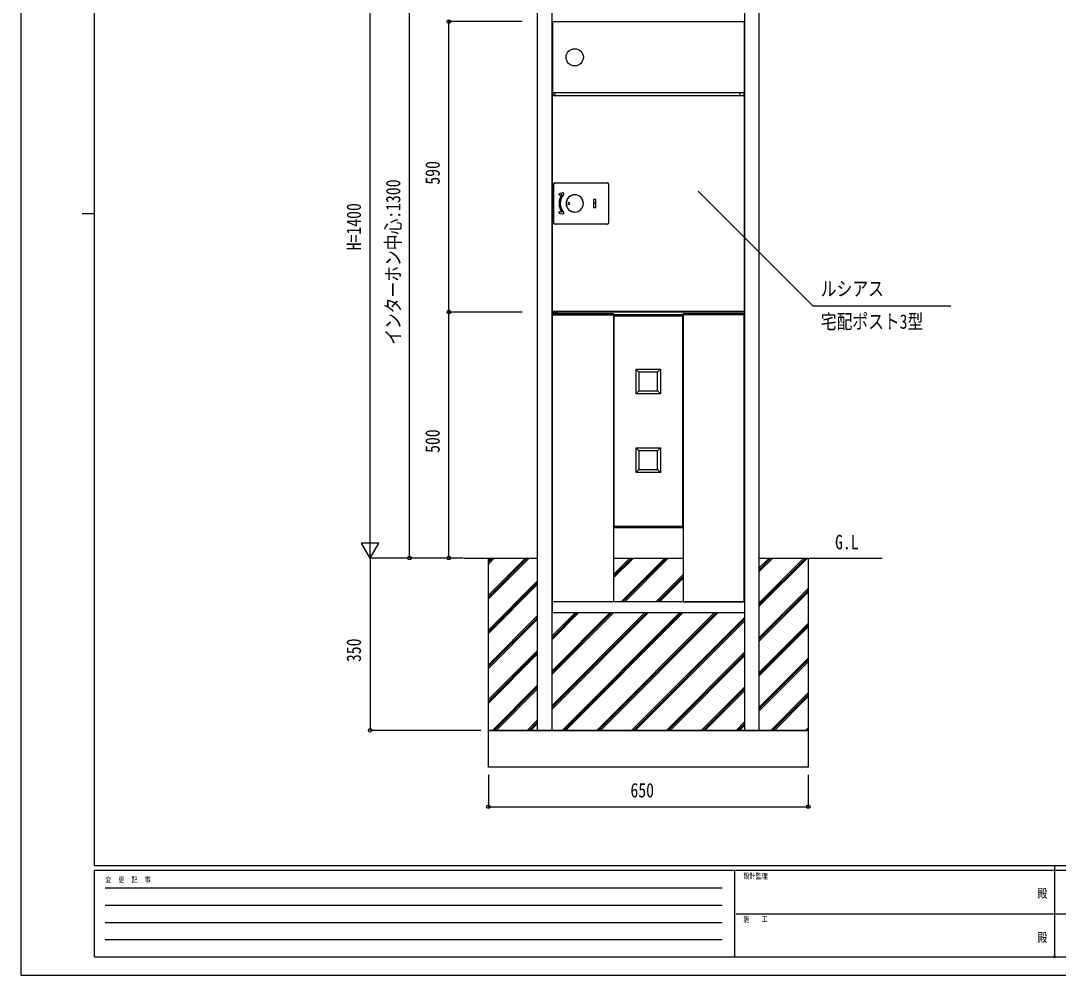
# Model space of a CAD drawing. Units: millimetres, scale not verified. Extents: x -2102 to 2102, y -1485 to 1485.
# Drawn here: x -2102 to 5, y -1485 to 454 of the extents above; entities that cross this region are included whole.
import ezdxf
from ezdxf.enums import TextEntityAlignment as Align

# ---------------------------------------------------------------- set-up
doc = ezdxf.new("R2010")
doc.units = ezdxf.units.MM
doc.header["$LTSCALE"] = 8
doc.header["$PDMODE"] = 32
doc.header["$PDSIZE"] = 4
for name, color, linetype in [('0-1_USER1', 3, 'Continuous'), ('0-3_YKK_A1', 4, 'Continuous'), ('0-4_YKK_D', 6, 'Continuous'), ('0-5_YKK_ZWAK', 7, 'Continuous')]:
    doc.layers.add(name, color=color, linetype=linetype)
doc.styles.add('ＭＳ ゴシック', font='')
doc.styles.get('ＭＳ ゴシック').set_extended_font_data('MS Gothic')

msp = doc.modelspace()

# ---------------------------------------------------------------- linework, layer by layer
at = {"layer": '0-3_YKK_A1'}
for p, q in [((-1022.491, 451.7), (-1022.491, 452.5)), ((-1022.484, 451.7), (-1022.491, 451.7)), ((-1022.491, 450.9), (-1022.491, 451.6)), ((-1022.491, 450.9), (-1022.491, 439.4)), ((-1021.991, 451.4), (-1021.905, 451.4)), ((-1021.905, 451.5), (-1021.905, 308.5)), ((-1021.105, 451.5), (-1021.905, 451.5)), ((-1021.491, 452.4), (-1021.691, 452.4)), ((-1021.491, 451.6), (-1021.691, 451.6)), ((-1021.691, 451.5), (-1021.691, 451.6)), ((-1021.491, 451.6), (-1021.491, 451.5)), ((-1021.105, 451.7), (-1021.105, 452.5)), ((-1021.105, 451.7), (-1021.105, 451.5)), ((-633.291, 451.7), (-633.291, 452.5)), ((-632.991, 452.5), (-633.291, 452.5)), ((-633.291, 451.7), (-633.291, 451.5)), ((-632.991, 451.7), (-633.291, 451.7)), ((-632.491, 451.5), (-633.291, 451.5)), ((-632.991, 452.5), (-632.491, 452.5)), ((-632.491, 451.7), (-632.991, 451.7)), ((-632.497, 451.7), (-632.491, 451.6)), ((-632.491, 452.5), (-632.491, 451.7)), ((-632.491, 451.6), (-632.491, 451.5)), ((-1022.491, 307.5), (-1022.491, 308.3)), ((-1022.491, 308.3), (-1021.691, 308.3)), ((-1021.691, 307.5), (-1022.491, 307.5)), ((-1021.991, 301.7), (-1022.491, 301.7)), ((-1021.691, 301.5), (-1022.491, 301.5)), ((-1022.491, 301.5), (-1022.491, -135.4)), ((-1021.991, 302.5), (-1021.691, 302.5)), ((-1021.991, 301.7), (-1021.691, 301.7)), ((-1021.105, 308.5), (-1021.905, 308.5)), ((-1021.691, 308.5), (-1021.691, 302.5)), ((-1021.691, 302.5), (-633.291, 302.5)), ((-1021.691, 301.7), (-1021.691, 302.5)), ((-1021.691, 301.7), (-1021.691, 301.5)), ((-1021.105, 308.3), (-1021.105, 308.5)), ((-1021.105, 308.3), (-1021.105, 307.5)), ((-633.291, 307.5), (-1021.105, 307.5)), ((-1016.791, 302.5), (-1016.791, 307.5)), ((-641.691, 307.5), (-641.691, 302.5)), ((-633.291, 308.3), (-633.291, 308.5)), ((-633.291, 308.3), (-633.291, 307.5)), ((-632.991, 308.3), (-633.291, 308.3)), ((-632.991, 307.5), (-633.291, 307.5)), ((-633.291, 307.5), (-633.291, 302.5)), ((-633.291, 301.7), (-633.291, 302.5)), ((-632.991, 302.5), (-633.291, 302.5)), ((-633.291, 301.7), (-633.291, 301.5)), ((-632.991, 301.7), (-633.291, 301.7)), ((-632.491, 301.5), (-633.291, 301.5)), ((-632.991, 308.3), (-632.491, 308.3)), ((-632.991, 302.5), (-632.491, 302.5)), ((-632.491, 301.7), (-632.991, 301.7)), ((-632.491, 302.5), (-632.491, 301.7)), ((-1019.491, 43.092), (-1019.491, 123.108)), ((-1017.498, 125.1), (-910.483, 125.1)), ((-908.491, 123.108), (-908.491, 43.092)), ((-1001.513, 104.298), (-1008.305, 102.605)), ((-1007.7, 100.179), (-1003.731, 101.168)), ((-938.991, 90.85), (-938.991, 75.35)), ((-934.491, 91.35), (-938.491, 91.35)), ((-933.991, 75.35), (-933.991, 90.85)), ((-1008.305, 63.595), (-1001.513, 61.902)), ((-1003.731, 65.032), (-1007.7, 66.021)), ((-977.476, 65.607), (-976.991, 65.6)), ((-933.991, 83.1), (-938.991, 83.1)), ((-938.491, 74.85), (-934.491, 74.85)), ((-910.483, 41.1), (-1017.498, 41.1)), ((-1021.691, -135.4), (-1022.491, -135.4)), ((-1021.991, -136.4), (-1022.491, -136.4)), ((-1022.478, -143.288), (-1022.409, -142.171)), ((-1022.409, -142.171), (-1022.407, -142.128)), ((-1021.991, -135.6), (-1021.691, -135.6)), ((-1021.991, -136.4), (-1021.691, -136.4)), ((-1021.991, -143.5), (-897.991, -143.5)), ((-1021.991, -726), (-1021.991, -143.5)), ((-1021.691, -135.6), (-1021.691, -135.4)), ((-1021.691, -135.6), (-1021.691, -136.4)), ((-633.291, -136.4), (-1021.691, -136.4)), ((-1021.691, -136.4), (-1021.691, -137.5)), ((-1021.691, -137.5), (-1020.891, -137.5)), ((-1021.415, -141.189), (-1021.417, -141.232)), ((-1020.891, -137.5), (-1011.391, -137.5)), ((-1010.791, -137.5), (-1011.391, -137.5)), ((-1010.891, -137), (-1010.891, -136.4)), ((-1010.791, -136.7), (-1010.891, -136.7)), ((-1010.791, -136.7), (-1010.791, -136.4)), ((-1010.791, -137.5), (-1010.791, -136.7)), ((-641.691, -137.5), (-1010.791, -137.5)), ((-898.564, -141.232), (-898.566, -141.189)), ((-897.575, -142.128), (-897.572, -142.171)), ((-897.572, -142.171), (-897.504, -143.288)), ((-757.477, -143.288), (-757.408, -142.171)), ((-757.408, -142.171), (-757.406, -142.128)), ((-756.414, -141.189), (-756.416, -141.232)), ((-641.691, -136.4), (-641.691, -136.7)), ((-641.691, -136.7), (-641.691, -137.5)), ((-641.591, -136.7), (-641.691, -136.7)), ((-641.091, -137.5), (-641.691, -137.5)), ((-641.591, -137), (-641.591, -136.4)), ((-634.091, -137.5), (-641.091, -137.5)), ((-633.563, -141.232), (-633.566, -141.189)), ((-633.291, -135.6), (-633.291, -135.4)), ((-633.291, -135.6), (-633.291, -136.4)), ((-632.991, -135.6), (-633.291, -135.6)), ((-632.991, -136.4), (-633.291, -136.4)), ((-632.991, -135.6), (-632.491, -135.6)), ((-632.491, -136.4), (-632.991, -136.4)), ((-632.574, -142.128), (-632.571, -142.171)), ((-632.571, -142.171), (-632.503, -143.288)), ((-632.491, -135.6), (-632.491, -136.4)), ((-852.491, -253.5), (-846.491, -259.5)), ((-808.491, -259.5), (-802.491, -253.5)), ((-846.491, -297.5), (-852.491, -303.5)), ((-808.491, -297.5), (-802.491, -303.5)), ((-852.491, -413.5), (-846.491, -419.5)), ((-808.491, -419.5), (-802.491, -413.5)), ((-846.491, -457.5), (-852.491, -463.5)), ((-808.491, -457.5), (-802.491, -463.5)), ((-1202.491, -637.5), (-1052.991, -637.5)), ((-1152.49, -642.253), (-1147.737, -637.5)), ((-1152.49, -712.963), (-1077.027, -637.5)), ((-1152.49, -645.878), (-1144.112, -637.5)), ((-1152.49, -716.588), (-1073.402, -637.5)), ((-1152.49, -649.503), (-1140.487, -637.5)), ((-1152.49, -720.213), (-1069.777, -637.5)), ((-1022.991, -637.5), (-1021.991, -637.5)), ((-1022.991, -654.175), (-1021.991, -653.175)), ((-897.991, -670.596), (-864.895, -637.5)), ((-897.991, -674.221), (-861.27, -637.5)), ((-897.991, -677.846), (-857.645, -637.5)), ((-897.991, -637.5), (-756.991, -637.5)), ((-882.684, -726), (-794.184, -637.5)), ((-879.059, -726), (-790.559, -637.5)), ((-875.434, -726), (-786.934, -637.5)), ((-632.991, -637.5), (-631.991, -637.5)), ((-601.991, -637.5), (-352.491, -637.5)), ((-601.991, -657.439), (-582.052, -637.5)), ((-601.991, -728.149), (-511.341, -637.5)), ((-601.991, -661.064), (-578.427, -637.5)), ((-601.991, -731.774), (-507.716, -637.5)), ((-601.991, -664.689), (-574.802, -637.5)), ((-601.991, -735.399), (-504.091, -637.5)), ((-1022.991, -657.8), (-1021.991, -656.8)), ((-1022.991, -661.425), (-1021.991, -660.425)), ((-811.973, -726), (-756.991, -671.017)), ((-1152.49, -783.674), (-1052.991, -684.175)), ((-1152.49, -787.299), (-1052.991, -687.8)), ((-1152.49, -790.924), (-1052.991, -691.425)), ((-808.348, -726), (-756.991, -674.642)), ((-804.723, -726), (-756.991, -678.267)), ((-632.991, -688.439), (-631.991, -687.439)), ((-632.991, -692.064), (-631.991, -691.064)), ((-632.991, -695.689), (-631.991, -694.689)), ((-601.991, -798.86), (-502.49, -699.36)), ((-601.991, -802.485), (-502.49, -702.985)), ((-601.991, -806.11), (-502.49, -706.61)), ((-1022.991, -724.885), (-1021.991, -723.885)), ((-631.991, -726), (-1022.991, -726)), ((-1022.991, -726), (-1022.991, -749)), ((-897.991, -726), (-1021.991, -726)), ((-756.991, -726), (-632.991, -726)), ((-631.991, -726), (-631.991, -749)), ((-1152.49, -854.385), (-1052.991, -754.885)), ((-1152.49, -858.01), (-1052.991, -758.51)), ((-631.991, -749), (-1022.991, -749)), ((-1022.991, -795.596), (-976.395, -749)), ((-1022.991, -866.307), (-905.684, -749)), ((-1022.991, -937.017), (-834.973, -749)), ((-1022.991, -799.221), (-972.77, -749)), ((-1022.991, -869.932), (-902.059, -749)), ((-1022.991, -940.642), (-831.348, -749)), ((-1022.991, -802.846), (-969.145, -749)), ((-1022.991, -873.557), (-898.434, -749)), ((-1022.991, -944.267), (-827.723, -749)), ((-1002.763, -987.5), (-764.263, -749)), ((-999.138, -987.5), (-760.638, -749)), ((-995.513, -987.5), (-757.013, -749)), ((-932.052, -987.5), (-693.552, -749)), ((-928.427, -987.5), (-689.927, -749)), ((-924.802, -987.5), (-686.302, -749)), ((-861.341, -987.5), (-631.991, -758.149)), ((-1152.49, -861.635), (-1052.991, -762.135)), ((-857.716, -987.5), (-631.991, -761.774)), ((-854.091, -987.5), (-631.991, -765.399)), ((-601.991, -869.571), (-502.49, -770.07)), ((-601.991, -873.196), (-502.49, -773.695)), ((-601.991, -876.821), (-502.49, -777.32)), ((-1152.49, -925.095), (-1052.991, -825.596)), ((-1152.49, -928.72), (-1052.991, -829.221)), ((-1152.49, -932.345), (-1052.991, -832.846)), ((-790.631, -987.5), (-631.991, -828.86)), ((-787.006, -987.5), (-631.991, -832.485)), ((-783.381, -987.5), (-631.991, -836.11)), ((-601.991, -940.281), (-502.49, -840.781)), ((-601.991, -943.906), (-502.49, -844.406)), ((-601.991, -947.531), (-502.49, -848.031)), ((-1144.184, -987.5), (-1052.991, -896.307)), ((-1140.559, -987.5), (-1052.991, -899.932)), ((-1136.934, -987.5), (-1052.991, -903.557)), ((-719.92, -987.5), (-631.991, -899.571)), ((-716.295, -987.5), (-631.991, -903.196)), ((-712.67, -987.5), (-631.991, -906.821)), ((-578.499, -987.5), (-502.49, -911.492)), ((-574.874, -987.5), (-502.49, -915.117)), ((-571.249, -987.5), (-502.49, -918.742)), ((-1073.473, -987.5), (-1052.991, -967.017)), ((-1069.848, -987.5), (-1052.991, -970.642)), ((-1066.223, -987.5), (-1052.991, -974.267)), ((-649.209, -987.5), (-631.991, -970.281)), ((-645.584, -987.5), (-631.991, -973.906)), ((-641.959, -987.5), (-631.991, -977.531)), ((-507.788, -987.5), (-502.49, -982.202)), ((-504.163, -987.5), (-502.49, -985.827))]:
    msp.add_line(p, q, dxfattribs=at)
for points in [[(-1052.991, 757.5), (-1052.991, -987.5), (-1022.991, -987.5), (-1022.991, 757.5)], [(-631.991, 757.5), (-631.991, -987.5), (-601.991, -987.5), (-601.991, 757.5)], [(-1022.491, 452.5), (-1021.491, 452.5), (-1021.105, 452.5), (-633.291, 452.5)], [(-1021.105, 452.4), (-1021.491, 452.4), (-1021.491, 451.6)], [(-632.491, 451.5), (-632.491, 308.5), (-633.291, 308.5)], [(-1021.905, 437.4), (-1022.491, 437.4), (-1022.491, 439.4)], [(-1021.905, 308.5), (-1022.491, 308.5), (-1022.491, 437.4)], [(-1022.491, 301.7), (-1022.491, 302.5), (-1021.991, 302.5)], [(-632.491, 301.5), (-632.491, -135.4), (-633.291, -135.4)], [(-632.491, 308.3), (-632.491, 307.5), (-632.991, 307.5)], [(-977.471, 100.564), (-980.814, 100.138), (-982.715, 99.416)], [(-982.817, 66.823), (-980.814, 66.062), (-977.471, 65.636)], [(-1022.491, -136.4), (-1022.491, -135.6), (-1021.991, -135.6)], [(-897.703, -143.5), (-898.502, -143.5), (-1021.479, -143.5), (-1022.278, -143.5)], [(-1021.417, -141.232), (-1006.061, -141.149), (-990.704, -141.09), (-975.347, -141.055), (-959.991, -141.043), (-944.634, -141.055), (-929.277, -141.09), (-913.92, -141.149), (-898.564, -141.232)], [(-897.991, -143.5), (-897.991, -637.5), (-897.991, -726)], [(-632.702, -143.5), (-633.501, -143.5), (-756.479, -143.5), (-757.277, -143.5)], [(-632.99, -143.5), (-756.991, -143.5), (-756.991, -637.5), (-756.991, -726)], [(-756.416, -141.232), (-741.06, -141.149), (-725.703, -141.09), (-710.346, -141.055), (-694.99, -141.043), (-679.633, -141.055), (-664.276, -141.09), (-648.919, -141.149), (-633.563, -141.232)], [(-633.291, -136.4), (-633.291, -137.5), (-634.091, -137.5)], [(-632.991, -726), (-632.991, -637.5), (-632.99, -143.5)], [(-601.991, -637.5), (-502.49, -637.5), (-502.49, -987.5), (-1152.49, -987.5), (-1152.49, -637.5), (-1052.991, -637.5)]]:
    msp.add_lwpolyline(points, dxfattribs=at)
for points in [[(-756.991, -143.5), (-897.991, -143.5), (-897.991, -145.5), (-756.991, -145.5)], [(-757.491, -145.5), (-897.491, -145.5), (-897.491, -573.5), (-757.491, -573.5)], [(-852.491, -253.5), (-802.491, -253.5), (-802.491, -303.5), (-852.491, -303.5)], [(-846.491, -297.5), (-808.491, -297.5), (-808.491, -259.5), (-846.491, -259.5)], [(-852.491, -413.5), (-802.491, -413.5), (-802.491, -463.5), (-852.491, -463.5)], [(-846.491, -457.5), (-808.491, -457.5), (-808.491, -419.5), (-846.491, -419.5)], [(-756.991, -573.5), (-897.991, -573.5), (-897.991, -575.5), (-756.991, -575.5)], [(-1152.49, -987.5), (-502.49, -987.5), (-502.49, -1062.5), (-1152.49, -1062.5)]]:
    msp.add_lwpolyline(points, close=True, dxfattribs=at)
msp.add_circle((-976.991, 380), 17.5, dxfattribs=at)
for centre, radius, start, end in [((-1021.691, 451.6), 0.8, 90, 180), ((-1021.991, 450.9), 0.5, 90, 180), ((-1020.491, 439.4), 2, 180, 224.99409), ((-1017.501, 123.11), 1.99, 89.92772, 180.07228), ((-910.48, 123.11), 1.99, 359.92772, 90.07228), ((-1008.002, 101.392), 1.25, 104, 180), ((-1008.002, 101.392), 1.25, 180, 284), ((-976.991, 83.1), 31.75, 146.31167, 180), ((-976.991, 83.1), 29.25, 141.02124, 180), ((-1003.658, 100.877), 0.3, 326.31167, 104), ((-1001.089, 102.6), 1.75, 0, 104), ((-1001.089, 102.6), 1.75, 321.02124, 0), ((-976.991, 83.1), 17.65, 0, 180), ((-976.991, 83.1), 17.5, 90, 255.45427), ((-976.972, 83.1), 17.296, 91.877, 268.123), ((-988.991, 83.1), 1.75, 90, 270), ((-988.991, 83.1), 1.75, 270, 90), ((-976.991, 83.1), 17.5, 270, 90), ((-938.491, 90.85), 0.5, 90, 180), ((-934.491, 90.85), 0.5, 0, 90), ((-1008.002, 64.808), 1.25, 76, 180), ((-1008.002, 64.808), 1.25, 180, 256), ((-976.991, 83.1), 31.75, 180, 213.68833), ((-976.991, 83.1), 29.25, 180, 218.97876), ((-1003.658, 65.323), 0.3, 256, 33.68833), ((-1001.089, 63.6), 1.75, 256, 0), ((-1001.089, 63.6), 1.75, 0, 38.97876), ((-976.991, 83.1), 17.65, 180, 0), ((-938.491, 75.35), 0.5, 180, 270), ((-934.491, 75.35), 0.5, 270, 0), ((-1017.501, 43.09), 1.99, 179.92772, 270.07228), ((-910.48, 43.09), 1.99, 269.92772, 0.07228), ((-1022.278, -143.3), 0.2, 176.5, 270), ((-1021.411, -142.232), 1, 90.3518, 176.49989), ((-1021.408, -142.189), 1, 90.35194, 176.5), ((-959.991, -10141), 10000, 90, 90.35194), ((-1011.391, -137), 0.5, 270, 0), ((-959.991, -10141), 10000, 89.64806, 90), ((-898.573, -142.189), 1, 3.5, 89.64806), ((-898.57, -142.232), 1, 3.50011, 89.6482), ((-897.703, -143.3), 0.2, 270, 3.5), ((-757.277, -143.3), 0.2, 176.5, 270), ((-756.41, -142.232), 1, 90.3518, 176.49989), ((-756.408, -142.189), 1, 90.35194, 176.5), ((-694.99, -10141), 10000, 90, 90.35194), ((-694.99, -10141), 10000, 89.64806, 90), ((-641.091, -137), 0.5, 180, 270), ((-633.572, -142.189), 1, 3.5, 89.64806), ((-633.569, -142.232), 1, 3.50011, 89.6482), ((-632.702, -143.3), 0.2, 270, 3.5)]:
    msp.add_arc(centre, radius, start, end, dxfattribs=at)
at = {"layer": '0-4_YKK_D'}
for p, q in [((-1392.49, -602.5), (-1392.49, 727.5)), ((-1312.49, -637.5), (-1312.49, 662.493)), ((-1083.991, 452.5), (-1233.49, 452.5)), ((-1232.49, -137.5), (-1232.49, 452.5)), ((-1083.991, -137.5), (-1233.49, -137.5)), ((-1083.991, -137.5), (-1233.49, -137.5)), ((-1232.49, -637.5), (-1232.49, -137.5)), ((-1392.49, -637.5), (-1392.49, -576.878)), ((-1392.49, -637.5), (-1409.99, -607.189)), ((-1374.99, -607.189), (-1409.99, -607.189)), ((-1392.49, -637.5), (-1374.99, -607.189)), ((-1203.491, -637.5), (-1393.49, -637.5)), ((-1203.491, -637.5), (-1393.49, -637.5)), ((-1392.49, -637.5), (-1392.49, -987.5)), ((-1203.491, -637.5), (-1313.49, -637.5)), ((-1203.491, -637.5), (-1233.49, -637.5)), ((-1167.49, -987.5), (-1393.49, -987.5)), ((-1152.49, -1077.5), (-1152.49, -1143.5)), ((-502.49, -1077.5), (-502.49, -1143.5)), ((-1152.49, -1142.5), (-502.49, -1142.5))]:
    msp.add_line(p, q, dxfattribs=at)
msp.add_lwpolyline([(-726.159, 108.31), (-492.96, -124.889), (-212.523, -124.889)], dxfattribs=at)
for centre in [(-1232.49, 452.5), (-1232.49, -137.5), (-1232.49, -137.5), (-1312.49, -637.5), (-1232.49, -637.5), (-1392.49, -987.5), (-1152.49, -1142.5), (-502.49, -1142.5)]:
    msp.add_circle(centre, 3.75, dxfattribs=at)
at = {"layer": '0-5_YKK_ZWAK'}
for p, q in [((-1952.49, -1262.5), (-1952.49, 1387.5)), ((-1977.49, 62.5), (-1952.49, 62.5)), ((1947.51, -1262.5), (-1952.49, -1262.5)), ((-2.49, -1262.5), (-2.49, -1447.5)), ((-652.49, -1272.5), (-1952.49, -1272.5)), ((-1952.49, -1447.5), (-1952.49, -1272.5)), ((-652.49, -1272.5), (-652.49, -1447.5)), ((-2.49, -1272.5), (-652.49, -1272.5)), ((647.51, -1272.5), (-2.49, -1272.5)), ((-1931.24, -1307.5), (-677.49, -1307.5)), ((-1931.24, -1342.5), (-677.49, -1342.5)), ((-648.74, -1360), (-2.49, -1360)), ((-2.49, -1360), (647.51, -1360)), ((-1931.24, -1377.5), (-677.49, -1377.5)), ((-1931.24, -1412.5), (-677.49, -1412.5)), ((-1952.49, -1447.5), (-652.49, -1447.5)), ((-652.49, -1447.5), (-2.49, -1447.5)), ((-2.49, -1447.5), (647.51, -1447.5))]:
    msp.add_line(p, q, dxfattribs=at)
msp.add_lwpolyline([(-2102.5, -1485), (2102.5, -1485), (2102.5, 1485), (-2102.5, 1485)], close=True, dxfattribs=at)
msp.add_point((-2.49, -1447.5), dxfattribs=at)

# ---------------------------------------------------------------- texts
at = {"layer": '0-1_USER1', "style": 'ＭＳ ゴシック', "width": 0.8}
msp.add_text('G.L', height=29.33, dxfattribs=at).set_placement((-448.059, -628.379), align=Align.BOTTOM_LEFT)
at = {"layer": '0-4_YKK_D', "style": 'ＭＳ ゴシック', "width": 0.8}
for s, p in [('590', (-1242.49, 121.233)), ('インターホン中心:1300', (-1322.49, -204.037)), ('H=1400', (-1402.49, -12.167)), ('500', (-1242.49, -423.767)), ('350', (-1402.49, -848.767))]:
    msp.add_text(s, height=29.33, rotation=90, dxfattribs=at).set_placement(p, align=Align.BOTTOM_LEFT)
for s, p in [('ルシアス', (-476.933, -113.659)), ('宅配ポスト3型', (-476.933, -180.326)), ('650', (-863.757, -1132.5))]:
    msp.add_text(s, height=29.33, dxfattribs=at).set_placement(p, align=Align.BOTTOM_LEFT)
at = {"layer": '0-5_YKK_ZWAK', "style": 'ＭＳ ゴシック', "width": 0.8}
for s, height, p in [('変  更  記  事', 11, (-1930.655, -1300)), ('設計監理', 11, (-634.157, -1292.5)), ('殿', 18.33, (-36.833, -1332.917)), ('施\u3000\u3000工', 11, (-634.157, -1380)), ('殿', 18.33, (-36.833, -1422.917))]:
    msp.add_text(s, height=height, dxfattribs=at).set_placement(p, align=Align.BOTTOM_LEFT)

doc.saveas('drawing.dxf')
